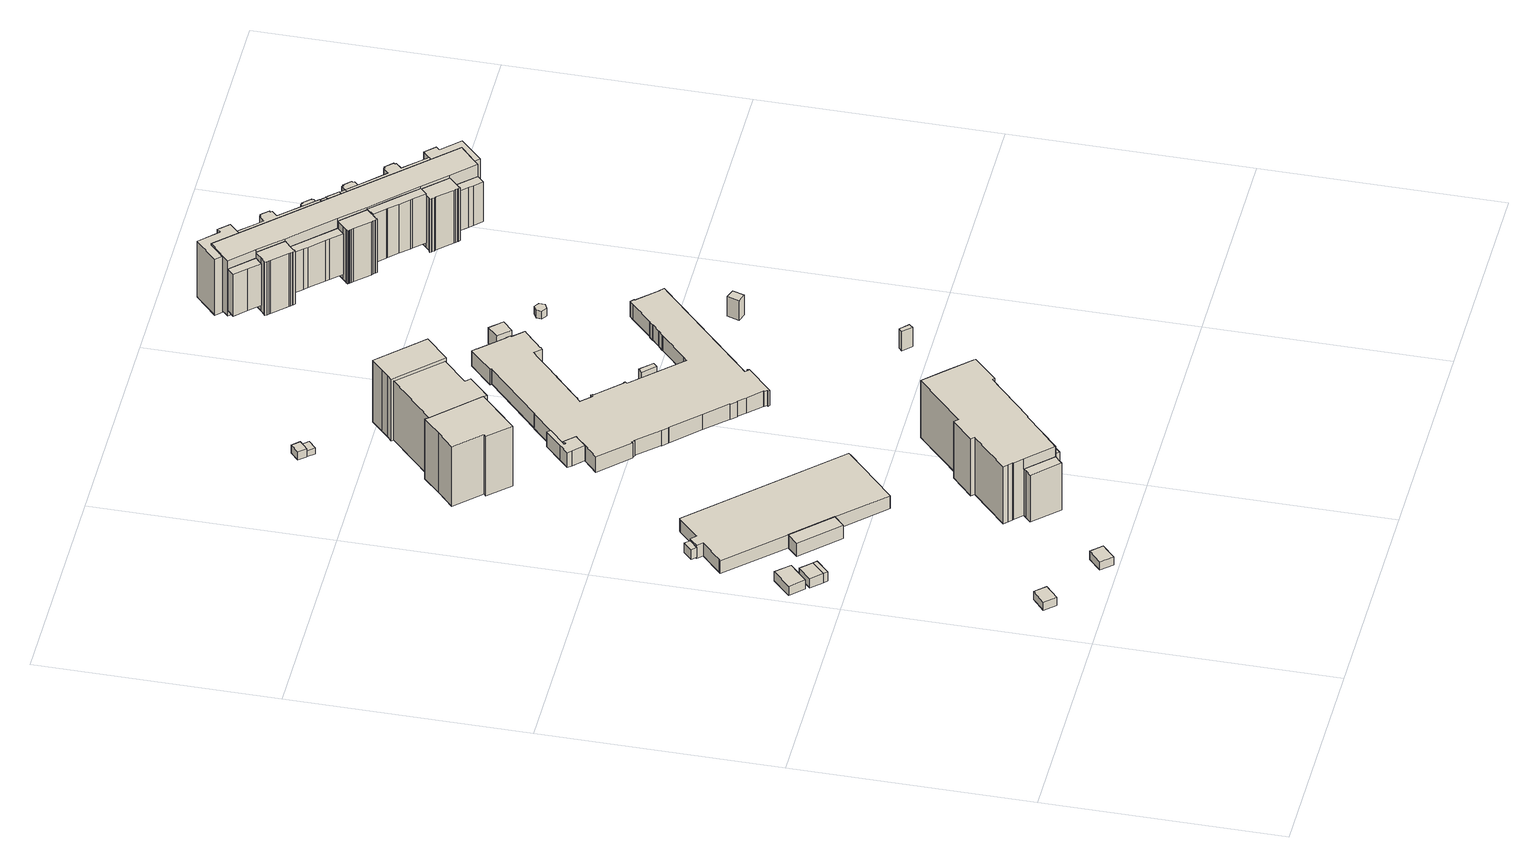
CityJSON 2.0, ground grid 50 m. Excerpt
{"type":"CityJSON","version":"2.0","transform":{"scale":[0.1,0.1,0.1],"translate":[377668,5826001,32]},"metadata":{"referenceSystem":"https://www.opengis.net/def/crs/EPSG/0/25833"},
"CityObjects":{
"building1":{"type":"Building","attributes":{"Gemeindeschluessel":"11000005","BezugspunktDach":"2200","function":"31001_1000","measuredHeight":2.01,"storeysAboveGround":1},"address":[{"country":"Germany","locality":"Berlin","thoroughfareNumber":"26 (173)","thoroughfareName":"Schönwalder Allee"}],"geometry":[{"type":"Solid","lod":"1","boundaries":[[[[0,1,2,3]],[[4,5,6,7]],[[4,7,3,2]],[[5,4,2,1]],[[6,5,1,0]],[[7,6,0,3]]]]}]},
"building2":{"type":"Building","attributes":{"Gemeindeschluessel":"11000005","BezugspunktDach":"2200","function":"31001_3050","measuredHeight":2.28,"storeysAboveGround":1},"address":[{"country":"Germany","locality":"Berlin","thoroughfareNumber":"26 (195)","thoroughfareName":"Schönwalder Allee"}],"geometry":[{"type":"Solid","lod":"1","boundaries":[[[[8,9,10,11]],[[12,13,14,15]],[[12,15,11,10]],[[13,12,10,9]],[[14,13,9,8]],[[15,14,8,11]]]]}]},
"building3":{"type":"Building","attributes":{"Gemeindeschluessel":"11000005","BezugspunktDach":"2200","function":"31001_1000","measuredHeight":2.3,"storeysAboveGround":1},"address":[{"country":"Germany","locality":"Berlin","thoroughfareNumber":"26 (147)","thoroughfareName":"Schönwalder Allee"}],"geometry":[{"type":"Solid","lod":"1","boundaries":[[[[16,17,18,19,20]],[[21,22,23,24,25]],[[21,25,20,19]],[[22,21,19,18]],[[23,22,18,17]],[[24,23,17,16]],[[25,24,16,20]]]]}]},
"building4":{"type":"Building","attributes":{"Gemeindeschluessel":"11000005","BezugspunktDach":"2200","function":"51009_1610","measuredHeight":2.26,"storeysAboveGround":0},"address":[{"country":"Germany","locality":"Berlin"}],"geometry":[{"type":"Solid","lod":"1","boundaries":[[[[26,27,18,17,16]],[[23,22,28,29,24]],[[23,24,16,17]],[[22,23,17,18]],[[28,22,18,27]],[[29,28,27,26]],[[24,29,26,16]]]]}]},
"building5":{"type":"Building","attributes":{"Gemeindeschluessel":"11000005","BezugspunktDach":"2200","function":"31001_1000","measuredHeight":2.05,"storeysAboveGround":1},"address":[{"country":"Germany","locality":"Berlin","thoroughfareNumber":"26 (174)","thoroughfareName":"Schönwalder Allee"}],"geometry":[{"type":"Solid","lod":"1","boundaries":[[[[30,31,32,33]],[[34,35,36,37]],[[34,37,33,32]],[[35,34,32,31]],[[36,35,31,30]],[[37,36,30,33]]]]}]},
"building6":{"type":"Building","attributes":{"Gemeindeschluessel":"11000005","BezugspunktDach":"2200","function":"51009_1610","measuredHeight":2.45,"storeysAboveGround":0},"address":[{"country":"Germany","locality":"Berlin"}],"geometry":[{"type":"Solid","lod":"1","boundaries":[[[[38,39,40,41]],[[42,43,44,45]],[[42,45,41,40]],[[43,42,40,39]],[[44,43,39,38]],[[45,44,38,41]]]]}]},
"building7":{"type":"Building","attributes":{"name":"August-Hermann-Francke-Schule","Gemeindeschluessel":"11000005","function":"31001_3022"},"address":[{"country":"Germany","locality":"Berlin","thoroughfareNumber":"26 (46)","thoroughfareName":"Schönwalder Allee"}],"children":["building7-1","building7-2"]},
"building7-1":{"type":"BuildingPart","attributes":{"BezugspunktDach":"2200","measuredHeight":3.27,"storeysAboveGround":1},"parents":["building7"],"geometry":[{"type":"Solid","lod":"1","boundaries":[[[[46,47,48,49,50,51,52,53,54,55,56,57,58,59]],[[60,61,62,63,64,65,66,67,68,69,70,71,72,73]],[[60,73,59,58]],[[61,60,58,57]],[[62,61,57,56]],[[63,62,56,55]],[[64,63,55,54]],[[65,64,54,53]],[[66,65,53,52]],[[67,66,52,51]],[[68,67,51,50]],[[69,68,50,49]],[[70,69,49,48]],[[71,70,48,47]],[[73,72,46,59]],[[47,46,72,71]]]]}]},
"building7-2":{"type":"BuildingPart","attributes":{"BezugspunktDach":"2200","measuredHeight":3.25,"storeysAboveGround":1},"parents":["building7"],"geometry":[{"type":"MultiSurface","lod":"1","boundaries":[[[74,75,76,77]],[[72,71,78,79]],[[72,79,77,76]],[[47,46,72,76,75]],[[78,71,75,74]],[[79,78,74,77]],[[71,72,46,47]]]}]},
"building8":{"type":"Building","attributes":{"name":"Luther-Haus","Gemeindeschluessel":"11000005","function":"31001_3040"},"address":[{"country":"Germany","locality":"Berlin","thoroughfareNumber":"26 (47)","thoroughfareName":"Schönwalder Allee"}],"children":["building8-1","building8-2","building8-3"]},
"building8-1":{"type":"BuildingPart","attributes":{"BezugspunktDach":"2200","measuredHeight":17.79,"storeysAboveGround":3},"parents":["building8"],"geometry":[{"type":"MultiSurface","lod":"1","boundaries":[[[80,81,82,83,84,85,86,87,88,89,90,91,92,93,94,95,96,97]],[[98,99,100,101,102,103,104,105,106,107,108,109,110,111,112,113,114,115]],[[98,115,97,96]],[[99,98,96,95]],[[100,99,95,94]],[[101,100,94,93]],[[102,101,93,92]],[[103,102,92,91]],[[104,103,91,90]],[[105,104,90,89]],[[106,105,89,88]],[[107,106,88,87]],[[108,107,87,86]],[[116,117,86,85]],[[110,118,119,116,85,84]],[[120,121,110,84,83]],[[112,111,83,82]],[[113,112,82,81]],[[114,113,81,80]],[[115,114,80,97]],[[109,108,117,116]],[[109,116,119,118]],[[111,110,121,120]]]}]},
"building8-2":{"type":"BuildingPart","attributes":{"BezugspunktDach":"2200","measuredHeight":11.72,"storeysAboveGround":3},"parents":["building8"],"geometry":[{"type":"Solid","lod":"1","boundaries":[[[[122,123,124,125,121,120,126,127]],[[128,111,110,129,130,131,132,133]],[[128,133,127,126]],[[111,128,126,120]],[[129,110,121,125]],[[130,129,125,124]],[[131,130,124,123]],[[132,131,123,122]],[[133,132,122,127]],[[120,121,110,111]]]]}]},
"building8-3":{"type":"BuildingPart","attributes":{"BezugspunktDach":"2200","measuredHeight":11.72,"storeysAboveGround":3},"parents":["building8"],"geometry":[{"type":"Solid","lod":"1","boundaries":[[[[134,135,117,116,119]],[[109,108,136,137,118]],[[136,108,117,135]],[[137,136,135,134]],[[118,137,134,119]],[[118,119,116,109]],[[116,117,108,109]]]]}]},
"building9":{"type":"Building","attributes":{"Gemeindeschluessel":"11000005","BezugspunktDach":"2200","function":"51009_1610","measuredHeight":3.62,"storeysAboveGround":0},"address":[{"country":"Germany","locality":"Berlin"}],"geometry":[{"type":"Solid","lod":"1","boundaries":[[[[138,139,140,141,142,143,144,145,146,147,148]],[[149,150,151,152,153,154,155,156,157,158,159]],[[149,159,148,147]],[[150,149,147,146]],[[151,150,146,145]],[[152,151,145,144]],[[153,152,144,143]],[[154,153,143,142]],[[155,154,142,141]],[[156,155,141,140]],[[157,156,140,139]],[[158,157,139,138]],[[159,158,138,148]]]]}]},
"building10":{"type":"Building","attributes":{"name":"Melanchthon-Haus","Gemeindeschluessel":"11000005","function":"31001_3040"},"address":[{"country":"Germany","locality":"Berlin","thoroughfareNumber":"26 (106)","thoroughfareName":"Schönwalder Allee"}],"children":["building10-1","building10-2","building10-3"]},
"building10-1":{"type":"BuildingPart","attributes":{"BezugspunktDach":"2200","measuredHeight":17.56,"storeysAboveGround":3},"parents":["building10"],"geometry":[{"type":"MultiSurface","lod":"1","boundaries":[[[160,161,162,163,164,165,166,167,168]],[[169,170,171,172,173,174,175,176,177]],[[169,177,168,167]],[[170,169,167,166]],[[171,170,166,165]],[[172,171,165,164]],[[173,172,164,163]],[[174,173,163,162]],[[175,174,162,161]],[[176,175,161,160]],[[177,178,176,160,168,179]]]}]},
"building10-2":{"type":"BuildingPart","attributes":{"BezugspunktDach":"2200","measuredHeight":17.56,"storeysAboveGround":3},"parents":["building10"],"geometry":[{"type":"MultiSurface","lod":"1","boundaries":[[[180,181,182,183,184,185,186,187,188]],[[189,190,177,175,191,192,193,194,195]],[[189,195,188,187]],[[190,189,187,186]],[[177,190,186,185]],[[196,161,160,168,185,184]],[[191,175,184,183]],[[192,191,183,182]],[[193,192,182,181]],[[194,193,181,180]],[[195,194,180,188]],[[175,176,160,161,196]],[[176,177,168,160]]]}]},
"building10-3":{"type":"BuildingPart","attributes":{"BezugspunktDach":"2200","measuredHeight":17.16,"storeysAboveGround":3},"parents":["building10"],"geometry":[{"type":"Solid","lod":"1","boundaries":[[[[197,198,199,200,201,202]],[[203,204,205,206,207,208]],[[203,208,202,201]],[[204,203,201,200]],[[205,204,200,199]],[[206,205,199,198]],[[207,206,198,197]],[[208,207,197,202]]]]}]},
"building11":{"type":"Building","attributes":{"Gemeindeschluessel":"11000005","BezugspunktDach":"2200","function":"31001_1000","measuredHeight":2,"storeysAboveGround":1},"address":[{"country":"Germany","locality":"Berlin","thoroughfareNumber":"26 (154)","thoroughfareName":"Schönwalder Allee"}],"geometry":[{"type":"Solid","lod":"1","boundaries":[[[[209,210,211,212]],[[213,214,215,216]],[[213,216,212,211]],[[214,213,211,210]],[[215,214,210,209]],[[216,215,209,212]]]]}]},
"building12":{"type":"Building","attributes":{"Gemeindeschluessel":"11000005","BezugspunktDach":"2200","function":"31001_1000","measuredHeight":1.47,"storeysAboveGround":1},"address":[{"country":"Germany","locality":"Berlin","thoroughfareNumber":"26 (153)","thoroughfareName":"Schönwalder Allee"}],"geometry":[{"type":"Solid","lod":"1","boundaries":[[[[217,218,219,220]],[[221,222,223,224]],[[221,224,220,219]],[[222,221,219,218]],[[223,222,218,217]],[[224,223,217,220]]]]}]},
"building13":{"type":"Building","attributes":{"Gemeindeschluessel":"11000005","BezugspunktDach":"2200","function":"31001_3021","measuredHeight":3.77,"storeysAboveGround":1},"address":[{"country":"Germany","locality":"Berlin","thoroughfareNumber":"26 (105)","thoroughfareName":"Schönwalder Allee"}],"geometry":[{"type":"Solid","lod":"1","boundaries":[[[[225,226,227,228,229,230,231,232,233,234,235,236,237,238,239,240,241,242,243,244,245,246,247,248,249,250,251,252,253,254,255,256,257,258,259,260,261,262,263,264,265,266,267,268,269,270,271,272,273,274,275,276,277,278,279,280,281,282,283,284,285,286,287,288,289,290,291,292,293,294,295,296,297,298,299,300,301,302,303,304,305,306,307,308,309,310,311,312,313,314,145,144,143,142,141,140,139,315]],[[316,317,318,319,320,321,322,323,324,325,326,327,328,329,330,331,332,333,334,335,336,337,338,339,340,341,342,343,344,345,346,347,348,349,350,351,352,353,354,355,356,357,358,359,360,361,362,363,364,365,366,367,368,369,370,371,372,373,374,375,376,377,378,379,380,381,382,383,384,385,386,387,388,389,390,391,392,393,394,395,396,397,398,399,400,401,402,403,404,405,406,407,408,409,410,411,412,413]],[[316,413,315,139]],[[317,316,139,140]],[[318,317,140,141]],[[319,318,141,142]],[[320,319,142,143]],[[321,320,143,144]],[[322,321,144,145]],[[323,322,145,314]],[[324,323,314,313]],[[325,324,313,312]],[[326,325,312,311]],[[327,326,311,310]],[[328,327,310,309]],[[329,328,309,308]],[[330,329,308,307]],[[331,330,307,306]],[[332,331,306,305]],[[333,332,305,304]],[[334,333,304,303]],[[335,334,303,302]],[[336,335,302,301]],[[337,336,301,300]],[[338,337,300,299]],[[339,338,299,298]],[[340,339,298,297]],[[341,340,297,296]],[[342,341,296,295]],[[343,342,295,294]],[[344,343,294,293]],[[345,344,293,292]],[[346,345,292,291]],[[347,346,291,290]],[[348,347,290,289]],[[349,348,289,288]],[[350,349,288,287]],[[351,350,287,286]],[[352,351,286,285]],[[353,352,285,284]],[[354,353,284,283]],[[355,354,283,282]],[[356,355,282,281]],[[357,356,281,280]],[[358,357,280,279]],[[359,358,279,278]],[[360,359,278,277]],[[361,360,277,276]],[[362,361,276,275]],[[363,362,275,274]],[[364,363,274,273]],[[365,364,273,272]],[[366,365,272,271]],[[367,366,271,270]],[[368,367,270,269]],[[369,368,269,268]],[[370,369,268,267]],[[371,370,267,266]],[[372,371,266,265]],[[373,372,265,264]],[[374,373,264,263]],[[375,374,263,262]],[[376,375,262,261]],[[377,376,261,260]],[[378,377,260,259]],[[379,378,259,258]],[[380,379,258,257]],[[381,380,257,256]],[[382,381,256,255]],[[383,382,255,254]],[[384,383,254,253]],[[385,384,253,252]],[[386,385,252,251]],[[387,386,251,250]],[[388,387,250,249]],[[389,388,249,248]],[[390,389,248,247]],[[391,390,247,246]],[[392,391,246,245]],[[393,392,245,244]],[[394,393,244,243]],[[395,394,243,242]],[[396,395,242,241]],[[397,396,241,240]],[[398,397,240,239]],[[399,398,239,238]],[[400,399,238,237]],[[401,400,237,236]],[[402,401,236,235]],[[403,402,235,234]],[[404,403,234,233]],[[405,404,233,232]],[[406,405,232,231]],[[407,406,231,230]],[[408,407,230,229]],[[409,408,229,228]],[[410,409,228,227]],[[411,410,227,226]],[[412,411,226,225]],[[413,412,225,315]]]]}]},
"building14":{"type":"Building","attributes":{"Gemeindeschluessel":"11000005","BezugspunktDach":"2200","function":"51009_1610","measuredHeight":2.21,"storeysAboveGround":0},"address":[{"country":"Germany","locality":"Berlin"}],"geometry":[{"type":"Solid","lod":"1","boundaries":[[[[414,415,416,417]],[[418,419,420,421]],[[418,421,417,416]],[[419,418,416,415]],[[420,419,415,414]],[[421,420,414,417]]]]}]},
"building15":{"type":"Building","attributes":{"Gemeindeschluessel":"11000005","BezugspunktDach":"2200","function":"51009_1610","measuredHeight":4.82,"storeysAboveGround":0},"address":[{"country":"Germany","locality":"Berlin"}],"geometry":[{"type":"Solid","lod":"1","boundaries":[[[[422,423,424,425]],[[426,427,428,429]],[[426,429,425,424]],[[427,426,424,423]],[[428,427,423,422]],[[429,428,422,425]]]]}]},
"building16":{"type":"Building","attributes":{"Gemeindeschluessel":"11000005","BezugspunktDach":"2200","function":"31001_1000","measuredHeight":3.81,"storeysAboveGround":1},"address":[{"country":"Germany","locality":"Berlin","thoroughfareNumber":"26 (155)","thoroughfareName":"Schönwalder Allee"}],"geometry":[{"type":"Solid","lod":"1","boundaries":[[[[430,431,432,433]],[[434,435,436,437]],[[434,437,433,432]],[[435,434,432,431]],[[436,435,431,430]],[[437,436,430,433]]]]}]},
"building17":{"type":"Building","attributes":{"Gemeindeschluessel":"11000005","BezugspunktDach":"2200","function":"51009_1610","measuredHeight":4.93,"storeysAboveGround":0},"address":[{"country":"Germany","locality":"Berlin"}],"geometry":[{"type":"Solid","lod":"1","boundaries":[[[[438,439,440,441]],[[442,443,444,445]],[[442,445,441,440]],[[443,442,440,439]],[[444,443,439,438]],[[445,444,438,441]]]]}]},
"building18":{"type":"Building","attributes":{"Gemeindeschluessel":"11000005","BezugspunktDach":"2200","function":"31001_1000","measuredHeight":1.82,"storeysAboveGround":1},"address":[{"country":"Germany","locality":"Berlin","thoroughfareNumber":"26 (156)","thoroughfareName":"Schönwalder Allee"}],"geometry":[{"type":"Solid","lod":"1","boundaries":[[[[446,447,448,449,450,451]],[[452,453,454,455,456,457]],[[452,457,451,450]],[[453,452,450,449]],[[454,453,449,448]],[[455,454,448,447]],[[456,455,447,446]],[[457,456,446,451]]]]}]},
"building19":{"type":"Building","attributes":{"name":"Fontane-Haus","Gemeindeschluessel":"11000005","function":"31001_1010"},"address":[{"country":"Germany","locality":"Berlin","thoroughfareNumber":"26 (107)","thoroughfareName":"Schönwalder Allee"}],"children":["building19-1","building19-2","building19-3","building19-4","building19-5","building19-6","building19-7","building19-8","building19-9","building19-10","building19-11","building19-12","building19-13","building19-14","building19-15","building19-16","building19-17","building19-18","building19-19","building19-20","building19-21","building19-22","building19-23","building19-24"]},
"building19-1":{"type":"BuildingPart","attributes":{"BezugspunktDach":"2200","measuredHeight":14.43,"storeysAboveGround":4},"parents":["building19"],"geometry":[{"type":"MultiSurface","lod":"1","boundaries":[[[458,459,460,461,462,463,464,465,466,467,468,469,470,471,472]],[[473,474,475,476,477,478,479,480,481,482,483,484,485,486,487]],[[473,487,472,471]],[[488,489,471,470]],[[490,491,488,474,470,469]],[[476,492,493,494,495,496,491,469,468]],[[497,492,468,467]],[[498,497,477,467,466]],[[479,478,466,465]],[[499,500,501,502,480,479,465,464]],[[481,503,504,464,463]],[[505,506,507,463,462]],[[508,509,510,482,481,511,508,512]],[[483,513,514,482,462,461]],[[515,516,517,518,461,460]],[[484,483,519,520]],[[521,522,484,460,459]],[[486,485,459,458]],[[487,486,523,524,525,526,527,458,472]],[[474,473,489,488]],[[475,474,488,491,490]],[[528,495,494,529]],[[528,475,491,496,495]],[[529,494,493,530]],[[530,493,492,476]],[[477,476,492,497]],[[531,478,477,497,498]],[[502,501,500,499]],[[504,503,481,480]],[[510,509,508,506,505]],[[512,508,511,507,506]],[[482,514,513,483]],[[520,519,518,517,516,515]],[[485,484,522,521]],[[527,526,525,524,523]]]}]},
"building19-2":{"type":"BuildingPart","attributes":{"BezugspunktDach":"2200","measuredHeight":9.87,"storeysAboveGround":4},"parents":["building19"],"geometry":[{"type":"Solid","lod":"1","boundaries":[[[[532,533,534,500,499,535]],[[502,501,536,537,538,539]],[[536,501,500,534]],[[537,536,534,533]],[[538,537,533,532]],[[539,538,532,535]],[[539,535,499,502]],[[501,502,499,500]]]]}]},
"building19-3":{"type":"BuildingPart","attributes":{"BezugspunktDach":"2200","measuredHeight":10.43,"storeysAboveGround":4},"parents":["building19"],"geometry":[{"type":"Solid","lod":"1","boundaries":[[[[540,541,526,525,542]],[[524,523,543,544,545]],[[524,545,542,525]],[[544,543,541,540]],[[545,544,540,542]],[[524,525,526,523]],[[523,526,541,543]]]]}]},
"building19-4":{"type":"BuildingPart","attributes":{"BezugspunktDach":"2200","measuredHeight":11.73,"storeysAboveGround":4},"parents":["building19"],"geometry":[{"type":"MultiSurface","lod":"1","boundaries":[[[546,547,548,549,550,551,552,553]],[[554,555,556,557,558,559,560,561]],[[554,561,553,552]],[[562,563,564,552,551]],[[556,555,551,550],[555,556,565,563]],[[557,556,550,549]],[[558,566,567,568,549,548]],[[559,569,566,558,548,547]],[[560,559,547,546]],[[555,554,564,563,562]],[[565,556,555,563]],[[557,568,567,566,558]],[[558,566,569,559]],[[560,546,553,561]]]}]},
"building19-5":{"type":"BuildingPart","attributes":{"BezugspunktDach":"2200","measuredHeight":3,"storeysAboveGround":4},"parents":["building19"],"geometry":[{"type":"Solid","lod":"1","boundaries":[[[[570,571,572,573]],[[574,575,576,577]],[[575,574,572,571]],[[576,575,571,570]],[[577,573,572,574]],[[577,576,570,573]]]]}]},
"building19-6":{"type":"BuildingPart","attributes":{"BezugspunktDach":"2200","measuredHeight":10.66,"storeysAboveGround":4},"parents":["building19"],"geometry":[{"type":"MultiSurface","lod":"1","boundaries":[[[578,579,580,581]],[[582,583,584,585]],[[582,585,581,580]],[[583,582,580,579]],[[584,583,579,586,587]],[[585,584,587,588]],[[587,586,579,578]],[[588,587,578,581]]]}]},
"building19-7":{"type":"BuildingPart","attributes":{"BezugspunktDach":"2200","measuredHeight":10.45,"storeysAboveGround":4},"parents":["building19"],"geometry":[{"type":"MultiSurface","lod":"1","boundaries":[[[589,590,591,592]],[[593,594,595,596]],[[593,596,597,598]],[[594,593,591,590]],[[595,594,590,589]],[[596,595,599,597]],[[598,597,592,591]],[[597,599,589,592]]]}]},
"building19-8":{"type":"BuildingPart","attributes":{"BezugspunktDach":"2200","measuredHeight":12.51,"storeysAboveGround":4},"parents":["building19"],"geometry":[{"type":"MultiSurface","lod":"1","boundaries":[[[600,601,602,603]],[[604,605,606,607]],[[605,604,602,601]],[[604,607,603,602]],[[606,605,601,600]],[[608,607,606,600,603]]]}]},
"building19-9":{"type":"BuildingPart","attributes":{"BezugspunktDach":"2200","measuredHeight":3,"storeysAboveGround":4},"parents":["building19"],"geometry":[{"type":"Solid","lod":"1","boundaries":[[[[609,610,611,612]],[[613,614,615,616]],[[613,616,612,611]],[[614,613,611,610]],[[614,610,609,615]],[[615,609,612,616]]]]}]},
"building19-10":{"type":"BuildingPart","attributes":{"BezugspunktDach":"2200","measuredHeight":12.47,"storeysAboveGround":4},"parents":["building19"],"geometry":[{"type":"MultiSurface","lod":"1","boundaries":[[[617,618,619,620,621]],[[622,623,624,625,626]],[[623,622,620,619]],[[624,623,619,618]],[[626,621,620,622]],[[627,625,624,628,618,617]],[[625,617,621,626]]]}]},
"building19-11":{"type":"BuildingPart","attributes":{"BezugspunktDach":"2200","measuredHeight":3,"storeysAboveGround":4},"parents":["building19"],"geometry":[{"type":"MultiSurface","lod":"1","boundaries":[[[569,629,567,566]],[[557,630,559,558]],[[557,558,566,558,557,567]],[[630,557,567,629]],[[559,630,629,569]],[[558,559,569,559,558,631]],[[631,558,559,569,566]]]}]},
"building19-12":{"type":"BuildingPart","attributes":{"BezugspunktDach":"2200","measuredHeight":3,"storeysAboveGround":4},"parents":["building19"],"geometry":[{"type":"Solid","lod":"1","boundaries":[[[[563,565,632,564]],[[633,556,555,554]],[[633,554,564,632]],[[556,633,632,565]],[[556,565,563,555]],[[554,555,563,564]]]]}]},
"building19-13":{"type":"BuildingPart","attributes":{"BezugspunktDach":"2200","measuredHeight":3,"storeysAboveGround":4},"parents":["building19"],"geometry":[{"type":"Solid","lod":"1","boundaries":[[[[634,635,636,637]],[[638,639,640,641]],[[639,638,636,635]],[[640,639,635,634]],[[641,637,636,638]],[[641,640,634,637]]]]}]},
"building19-14":{"type":"BuildingPart","attributes":{"BezugspunktDach":"2200","measuredHeight":3,"storeysAboveGround":4},"parents":["building19"],"geometry":[{"type":"Solid","lod":"1","boundaries":[[[[642,643,644,645]],[[646,647,648,649]],[[646,649,645,644]],[[647,646,644,643]],[[648,647,643,642]],[[649,648,642,645]]]]}]},
"building19-15":{"type":"BuildingPart","attributes":{"BezugspunktDach":"2200","measuredHeight":13.11,"storeysAboveGround":4},"parents":["building19"],"geometry":[{"type":"MultiSurface","lod":"1","boundaries":[[[650,651,652,653,654,655,656,657,658,659,660,661,504,503,662,663,664,665]],[[666,667,668,481,480,669,670,671,672,673,674,675,676,677,678,679,680,681]],[[666,681,665,664]],[[667,666,664,663]],[[668,667,663,662]],[[481,668,682,511,503]],[[535,499,504,661]],[[669,480,502,539,683]],[[670,669,661,660]],[[671,670,660,659]],[[672,671,659,658]],[[673,672,658,657]],[[674,673,657,656]],[[675,674,656,655]],[[676,675,655,654]],[[677,676,654,653]],[[678,677,653,652]],[[679,678,652,651]],[[680,679,651,650]],[[681,680,650,665]],[[662,503,511,682]],[[503,504,480,481]],[[683,539,502,499,535]]]}]},
"building19-16":{"type":"BuildingPart","attributes":{"BezugspunktDach":"2200","measuredHeight":13.11,"storeysAboveGround":4},"parents":["building19"],"geometry":[{"type":"MultiSurface","lod":"1","boundaries":[[[684,685,686,687,688,689,690,691,692,693,694,695,522,521,696,697,698,699,700]],[[701,702,703,486,485,484,704,705,706,707,708,709,710,711,712,713,714,715,716]],[[701,716,700,699]],[[702,701,699,698]],[[703,702,698,697]],[[526,541,543,523,486,703,697,696]],[[485,486,696,521]],[[717,516,522,695]],[[704,484,520,718]],[[705,704,695,694]],[[706,705,694,693]],[[707,706,693,692]],[[708,707,692,691]],[[709,708,691,690]],[[710,709,690,689]],[[711,710,689,688]],[[712,711,688,687]],[[713,712,687,686]],[[714,713,686,685]],[[715,714,685,684]],[[716,715,684,700]],[[523,543,541,526]],[[484,485,521,522]],[[718,520,516,717]]]}]},
"building19-17":{"type":"BuildingPart","attributes":{"BezugspunktDach":"2200","measuredHeight":13.11,"storeysAboveGround":4},"parents":["building19"],"geometry":[{"type":"MultiSurface","lod":"1","boundaries":[[[719,720,721,722,723,724,725,726,727,728,729,730,514,513,731,732,733,734]],[[735,736,737,483,482,738,739,740,741,742,743,744,745,746,747,748,749,750]],[[735,750,734,733]],[[736,735,733,732]],[[737,736,732,731]],[[517,751,752,519,483,737,731,513]],[[738,482,509,753]],[[739,738,730,729]],[[740,739,729,728]],[[741,740,728,727]],[[742,741,727,726]],[[743,742,726,725]],[[744,743,725,724]],[[745,744,724,723]],[[746,745,723,722]],[[747,746,722,721]],[[748,747,721,720]],[[749,748,720,719]],[[750,749,719,734]],[[519,752,751,517]],[[482,483,513,514]],[[753,509,514,730,754]]]}]},
"building19-18":{"type":"BuildingPart","attributes":{"BezugspunktDach":"2200","measuredHeight":13.5,"storeysAboveGround":4},"parents":["building19"],"geometry":[{"type":"MultiSurface","lod":"1","boundaries":[[[494,755,756,757,758,759,760,761,762,763,764,765,766,767,768,769,770,771,772,495]],[[773,774,775,776,777,778,779,780,781,782,783,784,785,786,787,788,789,790,791,792]],[[774,773,772,771]],[[775,774,771,770]],[[776,775,770,769]],[[777,776,769,768]],[[778,777,768,767]],[[642,645,649,648,779,778,767,766]],[[780,779,648,647,643,642,766,765]],[[781,780,765,764]],[[782,781,764,763],[638,641,637,636]],[[783,782,641,640,634,637,763,762]],[[784,783,762,761]],[[785,784,761,760]],[[786,785,760,759]],[[787,786,759,758]],[[546,553,561,560,788,787,758,757]],[[789,788,757,756]],[[790,789,756,755],[622,626,621,620]],[[792,791,529,528]],[[792,495,772,773]],[[648,649,645,642]],[[642,643,647,648]],[[637,641,638,636]],[[637,634,640,641]],[[560,561,553,546]],[[621,626,622,620]],[[790,755,494,791]],[[528,529,494,495]]]}]},
"building19-19":{"type":"BuildingPart","attributes":{"BezugspunktDach":"2200","measuredHeight":15.64,"storeysAboveGround":4},"parents":["building19"],"geometry":[{"type":"MultiSurface","lod":"1","boundaries":[[[489,491,496,793,794,795,796,797,798]],[[799,800,801,802,773,792,803,804,805]],[[799,805,798,797]],[[800,799,797,796]],[[801,800,796,795]],[[802,801,795,794]],[[773,802,794,793]],[[495,772,773,793,496]],[[803,792,528,475,491]],[[804,803,475,474,473]],[[805,804,489,798]],[[792,773,772,495]],[[806,495,496,491,475,528]],[[473,474,488,489,807]],[[808,491,488,474,475]]]}]},
"building19-20":{"type":"BuildingPart","attributes":{"BezugspunktDach":"2200","measuredHeight":13.52,"storeysAboveGround":4},"parents":["building19"],"geometry":[{"type":"MultiSurface","lod":"1","boundaries":[[[493,809,810,811,812,813,814,815,816,817,818,819,820,821,822,823,824,825,826,827,755,494]],[[790,828,829,830,831,832,833,834,835,836,588,587,586,837,838,839,840,841,842,843,844,791]],[[790,755,494,845,494,755]],[[828,790,846,626,625,617,621,755,827]],[[618,617,827,826]],[[829,828,625,624,847]],[[830,829,826,825]],[[603,602,825,824]],[[831,830,848,604,607]],[[600,603,824,823]],[[832,831,849,607,606]],[[601,600,823,822]],[[833,832,850,606,605]],[[834,833,822,821]],[[851,852,821,820]],[[835,834,853,854]],[[836,835,820,819]],[[588,836,819,818]],[[587,578,581,855,818,817]],[[586,579,578,817,816]],[[837,586,816,815]],[[838,837,574,577,573,572,856,815,814]],[[857,570,573,814,813]],[[839,838,577,576]],[[840,839,813,812]],[[841,840,812,811]],[[842,841,811,810]],[[843,842,810,809]],[[791,844,530,529,494]],[[791,845,494,755,790]],[[621,617,625,626,846]],[[847,624,625,617,618]],[[607,604,848,602,603]],[[606,607,849,603,600]],[[605,606,850,600,601]],[[854,853,852,851]],[[588,855,581,578,587]],[[587,578,579,586]],[[856,572,573,577,574]],[[576,577,573,570,857]],[[844,843,809,493]],[[529,530,493,494]]]}]},
"building19-21":{"type":"BuildingPart","attributes":{"BezugspunktDach":"2200","measuredHeight":13.52,"storeysAboveGround":4},"parents":["building19"],"geometry":[{"type":"MultiSurface","lod":"1","boundaries":[[[492,498,858,859,860,861,862,809,493]],[[843,863,864,865,866,867,868,869,844]],[[863,843,809,862]],[[864,863,862,861]],[[865,864,861,860]],[[866,865,860,859]],[[867,866,859,858]],[[868,867,858,498]],[[869,868,478,477,476,870]],[[844,869,476,530,493]],[[843,844,493,809]],[[870,476,477,497,492]],[[498,497,477,478]],[[530,476,492,493]]]}]},
"building19-22":{"type":"BuildingPart","attributes":{"BezugspunktDach":"2200","measuredHeight":10.13,"storeysAboveGround":4},"parents":["building19"],"geometry":[{"type":"MultiSurface","lod":"1","boundaries":[[[871,872,873,874,751,517,516,717]],[[520,519,752,875,876,877,878,718]],[[875,752,751,874]],[[876,875,874,873]],[[877,876,873,872]],[[878,877,872,871]],[[718,878,871,717]],[[718,879,717,516,520]],[[880,519,520,881,516,517]],[[752,519,517,751]]]}]},
"building19-23":{"type":"BuildingPart","attributes":{"BezugspunktDach":"2200","measuredHeight":12.56,"storeysAboveGround":4},"parents":["building19"],"geometry":[{"type":"MultiSurface","lod":"1","boundaries":[[[851,882,883,884,885,886,887,852]],[[888,889,890,598,597,599,854,853]],[[888,853,852,887]],[[609,612,887,886]],[[889,888,891,616,615]],[[610,609,886,885]],[[890,889,615,614,892]],[[598,890,885,884]],[[592,591,884,883]],[[589,592,883,882]],[[854,599,882,851]],[[615,616,891,612,609]],[[892,614,615,609,610]],[[597,598,591,592]],[[599,597,592,589]],[[853,854,851,852]]]}]},
"building19-24":{"type":"BuildingPart","attributes":{"BezugspunktDach":"2200","measuredHeight":17.31,"storeysAboveGround":4},"parents":["building19"],"geometry":[{"type":"MultiSurface","lod":"1","boundaries":[[[893,894,895,896,897,898,507,506,505,899]],[[509,508,511,682,900,901,902,903,904,753]],[[509,514,730,899,505]],[[662,503,507,898]],[[900,682,898,897]],[[901,900,897,896]],[[902,901,896,895]],[[903,902,895,894]],[[904,903,894,893]],[[753,904,893,899]],[[753,730,514,509]],[[508,509,505,506]],[[508,506,507,511]],[[663,667,668,662]],[[682,511,503,662]]]}]}
},
"vertices":[
[89,90,36],[117,116,36],[97,138,36],[68,112,36],[97,138,16],[117,116,16],[89,90,16],[68,112,16],
[29,576,43],[67,613,43],[41,641,43],[3,604,43],[41,641,20],[67,613,20],[29,576,20],[3,604,20],
[54,546,44],[60,551,44],[82,573,44],[61,595,44],[33,568,44],[61,595,21],[82,573,21],[60,551,21],[54,546,21],[33,568,21],
[61,539,44],[89,566,44],[89,566,21],[61,539,21],
[231,8,39],[259,35,39],[238,57,39],[210,31,39],[238,57,18],[259,35,18],[231,8,18],[210,31,18],
[79,803,45],[97,820,45],[88,830,45],[70,812,45],[88,830,21],[97,820,21],[79,803,21],[70,812,21],
[149,636,50],[222,560,50],[309,469,50],[313,472,50],[417,572,50],[420,575,50],[154,853,50],[150,850,50],[108,809,50],[97,820,50],[79,803,50],[89,792,50],[46,751,50],[43,748,50],[46,751,18],[89,792,18],[79,803,18],[97,820,18],[108,809,18],[150,850,18],[154,853,18],[420,575,18],[417,572,18],[313,472,18],[309,469,18],[222,560,18],[149,636,18],[43,748,18],
[199,538,51],[222,560,51],[149,636,51],[126,614,51],[199,538,18],[126,614,18],
[319,237,159],[327,229,159],[328,228,159],[344,211,159],[394,159,159],[472,232,159],[473,231,159],[570,323,159],[574,319,159],[624,367,159],[621,371,159],[569,425,159],[537,458,159],[436,360,159],[428,368,159],[382,325,159],[388,318,159],[311,245,159],[388,318,17],[382,325,17],[428,368,17],[436,360,17],[537,458,17],[569,425,17],[621,371,17],[624,367,17],[574,319,17],[570,323,17],[473,231,17],[472,232,17],[394,159,17],[344,211,17],[328,228,17],[327,229,17],[319,237,17],[311,245,17],[472,232,134],[473,231,134],[400,164,17],[400,164,134],[344,211,134],[394,159,134],
[377,143,134],[378,144,134],[380,146,134],[384,150,134],[338,205,134],[327,195,134],[338,205,17],[384,150,17],[380,146,17],[378,144,17],[377,143,17],[327,195,17],
[409,154,134],[480,223,134],[480,223,17],[409,154,17],
[308,1100,54],[329,1079,54],[347,1096,54],[353,1102,54],[333,1123,54],[327,1117,54],[325,1120,54],[361,1154,54],[355,1161,54],[319,1126,54],[300,1108,54],[319,1126,17],[355,1161,17],[361,1154,17],[325,1120,17],[327,1117,17],[333,1123,17],[353,1102,17],[347,1096,17],[329,1079,17],[308,1100,17],[300,1108,17],
[258,1321,162],[303,1275,162],[309,1269,162],[353,1311,162],[343,1321,162],[395,1371,162],[380,1437,162],[314,1456,162],[217,1363,162],[314,1456,15],[380,1437,15],[395,1371,15],[343,1321,15],[353,1311,15],[309,1269,15],[303,1275,15],[258,1321,15],[217,1363,15],[251,1328,15],[217,1363,77],
[189,1249,164],[183,1244,164],[225,1200,164],[266,1240,164],[303,1275,164],[217,1363,164],[210,1371,164],[174,1336,164],[138,1302,164],[174,1336,15],[210,1371,15],[266,1240,15],[225,1200,15],[183,1244,15],[189,1249,15],[138,1302,15],[303,1275,73],
[397,1369,169],[447,1417,169],[360,1507,169],[335,1483,169],[321,1469,169],[310,1460,169],[321,1469,15],[335,1483,15],[360,1507,15],[447,1417,15],[397,1369,15],[310,1460,15],
[231,1610,32],[250,1627,32],[236,1642,32],[218,1625,32],[236,1642,12],[250,1627,12],[231,1610,12],[218,1625,12],
[244,1596,26],[262,1612,26],[250,1625,26],[232,1609,26],[250,1625,12],[262,1612,12],[244,1596,12],[232,1609,12],
[357,990,54],[358,992,54],[359,993,54],[364,988,54],[365,989,54],[407,944,54],[406,943,54],[417,932,54],[418,932,54],[472,876,54],[514,832,54],[513,831,54],[524,819,54],[525,820,54],[540,804,54],[567,776,54],[567,775,54],[571,770,54],[569,768,54],[572,765,54],[627,818,54],[625,821,54],[623,819,54],[618,825,54],[835,1032,54],[828,1039,54],[828,1038,54],[788,1080,54],[789,1081,54],[782,1088,54],[774,1080,54],[729,1037,54],[728,1037,54],[720,1030,54],[720,1029,54],[705,1015,54],[703,1013,54],[694,1005,54],[692,1003,54],[637,950,54],[628,942,54],[534,1041,54],[538,1045,54],[537,1045,54],[535,1047,54],[534,1046,54],[492,1090,54],[485,1097,54],[487,1098,54],[484,1101,54],[480,1097,54],[460,1118,54],[467,1125,54],[468,1124,54],[476,1132,54],[479,1135,54],[491,1147,54],[499,1154,54],[524,1178,54],[524,1177,54],[534,1187,54],[543,1195,54],[545,1197,54],[548,1200,54],[550,1202,54],[582,1233,54],[582,1232,54],[588,1237,54],[601,1223,54],[602,1224,54],[606,1227,54],[605,1228,54],[615,1237,54],[618,1240,54],[644,1264,54],[648,1267,54],[648,1268,54],[627,1290,54],[629,1292,54],[622,1299,54],[621,1299,54],[575,1348,54],[575,1349,54],[568,1356,54],[519,1309,54],[522,1307,54],[521,1306,54],[522,1306,54],[405,1195,54],[405,1196,54],[299,1051,54],[329,1079,16],[347,1096,16],[353,1102,16],[333,1123,16],[327,1117,16],[325,1120,16],[361,1154,16],[405,1196,16],[405,1195,16],[522,1306,16],[521,1306,16],[522,1307,16],[519,1309,16],[568,1356,16],[575,1349,16],[575,1348,16],[621,1299,16],[622,1299,16],[629,1292,16],[627,1290,16],[648,1268,16],[648,1267,16],[644,1264,16],[618,1240,16],[615,1237,16],[605,1228,16],[606,1227,16],[602,1224,16],[601,1223,16],[588,1237,16],[582,1232,16],[582,1233,16],[550,1202,16],[548,1200,16],[545,1197,16],[543,1195,16],[534,1187,16],[524,1177,16],[524,1178,16],[499,1154,16],[491,1147,16],[479,1135,16],[476,1132,16],[468,1124,16],[467,1125,16],[460,1118,16],[480,1097,16],[484,1101,16],[487,1098,16],[485,1097,16],[492,1090,16],[534,1046,16],[535,1047,16],[537,1045,16],[538,1045,16],[534,1041,16],[628,942,16],[637,950,16],[692,1003,16],[694,1005,16],[703,1013,16],[705,1015,16],[720,1029,16],[720,1030,16],[728,1037,16],[729,1037,16],[774,1080,16],[782,1088,16],[789,1081,16],[788,1080,16],[828,1038,16],[828,1039,16],[835,1032,16],[618,825,16],[623,819,16],[625,821,16],[627,818,16],[572,765,16],[569,768,16],[571,770,16],[567,775,16],[567,776,16],[540,804,16],[525,820,16],[524,819,16],[513,831,16],[514,832,16],[472,876,16],[418,932,16],[417,932,16],[406,943,16],[407,944,16],[365,989,16],[364,988,16],[359,993,16],[358,992,16],[357,990,16],[299,1051,16],
[612,998,42],[620,1006,42],[596,1031,42],[588,1023,42],[596,1031,20],[620,1006,20],[612,998,20],[588,1023,20],
[800,531,71],[807,539,71],[790,556,71],[783,549,71],[790,556,23],[807,539,23],[800,531,23],[783,549,23],
[644,1293,56],[666,1314,56],[642,1339,56],[620,1318,56],[642,1339,17],[666,1314,17],[644,1293,17],[620,1318,17],
[836,873,64],[844,898,64],[825,905,64],[816,879,64],[825,905,15],[844,898,15],[836,873,15],[816,879,15],
[751,1247,34],[762,1252,34],[763,1265,34],[752,1272,34],[741,1266,34],[740,1254,34],[741,1266,15],[752,1272,15],[763,1265,15],[762,1252,15],[751,1247,15],[740,1254,15],
[670,1807,147],[670,1808,147],[716,1759,147],[799,1672,147],[845,1624,147],[929,1536,147],[975,1488,147],[1019,1442,147],[1033,1455,147],[1041,1463,147],[1064,1484,147],[671,1896,147],[649,1875,147],[640,1867,147],[626,1853,147],[640,1867,9],[649,1875,9],[671,1896,9],[1064,1484,9],[1041,1463,9],[1033,1455,9],[1019,1442,9],[975,1488,9],[929,1536,9],[845,1624,9],[799,1672,9],[716,1759,9],[670,1808,9],[670,1807,9],[626,1853,9],[649,1875,144],[640,1867,144],[671,1896,92],[671,1896,144],[1064,1484,140],[1018,1532,140],[847,1712,140],[716,1849,140],[716,1849,144],[1041,1463,140],[1033,1455,140],[975,1488,118],[1019,1442,118],[1019,1442,19],[975,1488,19],[929,1536,141],[975,1488,141],[845,1624,143],[887,1580,143],[929,1536,143],[887,1580,21],[845,1624,21],[845,1624,90],[929,1536,21],[887,1580,99],[799,1672,141],[845,1624,141],[716,1759,45],[716,1759,123],[799,1672,123],[799,1672,110],[799,1672,22],[716,1759,22],[670,1808,141],[716,1759,141],[670,1807,23],[626,1853,23],[626,1853,127],[670,1807,127],[670,1807,75],[716,1849,9],[847,1712,9],[1018,1532,9],[1033,1455,117],
[981,1452,118],[988,1444,118],[1004,1428,118],[960,1474,118],[1004,1428,19],[988,1444,19],[981,1452,19],[960,1474,19],
[634,1815,127],[655,1793,127],[611,1839,127],[655,1793,23],[634,1815,23],[611,1839,23],
[855,1723,130],[867,1735,130],[865,1737,130],[867,1739,130],[852,1755,130],[850,1753,130],[847,1756,130],[835,1744,130],[847,1756,13],[850,1753,13],[852,1755,13],[867,1739,13],[865,1737,13],[867,1735,13],[855,1723,13],[835,1744,13],[850,1753,20],[850,1753,43],[847,1756,43],[852,1755,43],[865,1737,43],[867,1739,43],[867,1739,36],[867,1735,43],
[997,1599,38],[999,1601,38],[997,1604,38],[994,1601,38],[997,1604,8],[999,1601,8],[997,1599,8],[994,1601,8],
[979,1617,111],[982,1620,111],[979,1622,111],[977,1620,111],[979,1622,4],[982,1620,4],[979,1617,4],[977,1620,4],[982,1620,5],[979,1617,5],[977,1620,5],
[931,1667,114],[934,1670,114],[931,1673,114],[929,1670,114],[931,1673,9],[934,1670,9],[931,1667,9],[929,1670,9],[929,1670,10],[931,1673,10],[931,1667,10],
[891,1673,139],[898,1679,139],[888,1689,139],[882,1683,139],[888,1689,14],[898,1679,14],[891,1673,14],[882,1683,14],[882,1683,130],
[914,1686,42],[916,1688,42],[914,1691,42],[911,1689,42],[914,1691,12],[916,1688,12],[914,1686,12],[911,1689,12],
[860,1705,139],[867,1711,139],[862,1716,139],[857,1721,139],[851,1715,139],[857,1721,14],[862,1716,14],[867,1711,14],[860,1705,14],[851,1715,14],[860,1705,72],[867,1711,43],
[870,1737,43],[870,1737,13],[865,1737,23],
[850,1758,43],[850,1758,13],
[802,1803,43],[804,1806,43],[802,1808,43],[799,1806,43],[802,1808,13],[804,1806,13],[802,1803,13],[799,1806,13],
[784,1822,42],[787,1824,42],[784,1827,42],[782,1824,42],[784,1827,12],[787,1824,12],[784,1822,12],[782,1824,12],
[904,1509,141],[905,1508,141],[908,1504,141],[911,1502,141],[939,1472,141],[942,1469,141],[945,1466,141],[946,1464,141],[949,1462,141],[952,1464,141],[951,1465,141],[960,1474,141],[914,1522,141],[905,1513,141],[904,1514,141],[901,1512,141],[904,1514,9],[905,1513,9],[914,1522,9],[960,1474,9],[951,1465,9],[952,1464,9],[949,1462,9],[946,1464,9],[945,1466,9],[942,1469,9],[939,1472,9],[911,1502,9],[908,1504,9],[905,1508,9],[904,1509,9],[901,1512,9],[914,1522,21],[960,1474,68],
[646,1780,141],[646,1779,141],[650,1776,141],[652,1773,141],[681,1743,141],[683,1740,141],[686,1737,141],[687,1736,141],[690,1733,141],[693,1736,141],[692,1736,141],[701,1745,141],[670,1807,141],[655,1793,141],[646,1785,141],[645,1785,141],[643,1783,141],[645,1785,9],[646,1785,9],[655,1793,9],[701,1745,9],[692,1736,9],[693,1736,9],[690,1733,9],[687,1736,9],[686,1737,9],[683,1740,9],[681,1743,9],[652,1773,9],[650,1776,9],[646,1779,9],[646,1780,9],[643,1783,9],[701,1745,123],[701,1745,22],
[775,1644,141],[776,1643,141],[779,1640,141],[782,1637,141],[810,1607,141],[813,1605,141],[816,1602,141],[817,1601,141],[819,1598,141],[822,1600,141],[821,1601,141],[830,1609,141],[784,1658,141],[775,1649,141],[775,1650,141],[772,1647,141],[775,1650,9],[775,1649,9],[784,1658,9],[830,1609,9],[821,1601,9],[822,1600,9],[819,1598,9],[817,1601,9],[816,1602,9],[813,1605,9],[810,1607,9],[782,1637,9],[779,1640,9],[776,1643,9],[775,1644,9],[772,1647,9],[784,1658,123],[784,1658,22],[830,1609,21],[830,1609,121],
[851,1715,140],[857,1721,140],[855,1723,140],[835,1744,140],[833,1746,140],[792,1790,140],[790,1792,140],[802,1803,140],[799,1806,140],[802,1808,140],[787,1824,140],[784,1822,140],[782,1824,140],[770,1813,140],[768,1815,140],[756,1827,140],[739,1845,140],[726,1859,140],[726,1859,5],[739,1845,5],[756,1827,5],[768,1815,5],[770,1813,5],[782,1824,5],[784,1822,5],[787,1824,5],[802,1808,5],[799,1806,5],[802,1803,5],[790,1792,5],[792,1790,5],[833,1746,5],[835,1744,5],[855,1723,5],[857,1721,5],[851,1715,5],[847,1712,5],[716,1849,5],
[726,1859,144],[740,1873,144],[720,1894,144],[713,1887,144],[676,1925,144],[628,1879,144],[676,1925,5],[713,1887,5],[720,1894,5],[740,1873,5],[671,1896,5],[640,1867,5],[628,1879,5],[716,1849,42],[640,1867,85],[671,1896,41],
[1029,1541,140],[1015,1556,140],[998,1574,140],[985,1587,140],[997,1599,140],[994,1601,140],[997,1604,140],[982,1620,140],[979,1617,140],[977,1620,140],[965,1608,140],[919,1656,140],[899,1677,140],[898,1679,140],[891,1673,140],[882,1683,140],[888,1689,140],[867,1711,140],[860,1705,140],[860,1705,5],[867,1711,5],[888,1689,5],[882,1683,5],[891,1673,5],[898,1679,5],[899,1677,5],[919,1656,5],[965,1608,5],[997,1604,5],[994,1601,5],[997,1599,5],[985,1587,5],[998,1574,5],[1015,1556,5],[1029,1541,5],[1018,1532,5],[847,1712,106],[851,1715,122],[867,1711,23],[888,1689,45],[882,1683,77],[891,1673,108],[919,1656,135],[899,1677,135],[899,1677,10],[919,1656,10],[977,1620,53],[997,1604,22],[997,1599,20],
[1045,1443,140],[1093,1489,140],[1056,1527,140],[1063,1534,140],[1043,1555,140],[1043,1555,5],[1063,1534,5],[1056,1527,5],[1093,1489,5],[1045,1443,5],[1033,1455,5],[1064,1484,5],[1064,1484,99],
[722,1723,123],[729,1716,123],[757,1687,123],[763,1680,123],[763,1680,22],[757,1687,22],[729,1716,22],[722,1723,22],[701,1745,78],[799,1672,122],[716,1759,105],
[931,1667,135],[929,1670,135],[931,1673,135],[916,1688,135],[914,1686,135],[911,1689,135],[911,1689,10],[914,1686,10],[916,1688,10],[911,1689,34],[916,1688,17],
[852,1587,143],[854,1585,143],[872,1566,143],[890,1547,143],[893,1544,143],[914,1522,143],[830,1609,143],[893,1544,21],[890,1547,21],[872,1566,21],[854,1585,21],[852,1587,21]
]}
